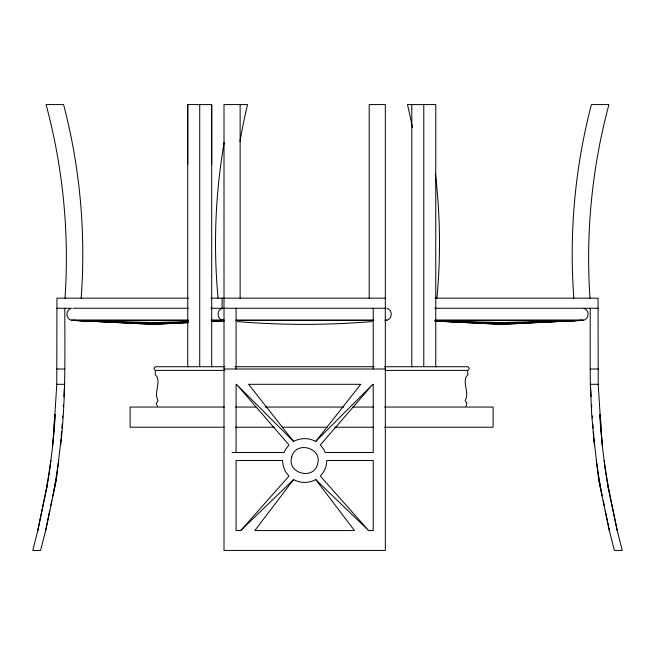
<?xml version="1.0" encoding="UTF-8"?>
<svg xmlns="http://www.w3.org/2000/svg" width="655" height="655" viewBox="0 0 655 655"><rect width="100%" height="100%" fill="white"/><g stroke="black" fill="none" stroke-linecap="round" stroke-linejoin="round"><path stroke-width="0.98" d="M187.748 164.299L187.748 104.579L211.696 104.579L211.696 366.947M211.696 164.299L211.696 104.579M54.799 415.941L56.78 384.305L56.952 298.164L188.394 298.164M64.812 308.251C64.804 353.954 65.967 399.845 60.587 445.334M53.202 441.445L53.391 438.392M53.522 436.345L54.029 428.182M54.16 426.143L54.668 417.98M61.062 441.445L61.636 432.267M61.889 428.182L62.151 424.104M62.528 417.98L62.659 415.941M63.232 406.755L63.363 404.716M63.871 396.545L64.64 384.305L56.78 384.305M54.774 414.623L52.777 444.95L50.157 466.368M60.964 439.898L56.829 476.087L52.768 495.9M61.234 435.853L61.505 431.809M55.429 414.861L52.728 445.334M49.084 475.178L49.461 472.05M49.633 470.642L50.067 467.105M50.869 460.514L46.161 490.742M58.729 460.514L54.021 490.742M56.404 479.583L45.653 530.566L40.61 550.421L32.75 550.421L37.793 530.566L48.765 477.077M45.653 530.566L49.715 510.753M50.73 505.799L51.745 500.854M37.793 530.566L47.487 484.585M155.423 371.467L155.243 374.57L157.159 377.01C160.205 384.731 153.671 392.91 158.084 400.614L156.25 403.21L157.315 406.206M293.571 479.583L254.828 530.566L354.486 530.566L315.751 479.583C308.914 483.349 300.408 483.349 293.571 479.583L240.713 530.566L236.095 530.566L236.095 460.514L282.477 460.514L283.23 466.213L285.449 471.526L288.978 476.087L240.713 530.566M315.751 441.445L360.741 384.305L248.581 384.305L293.571 441.445C300.408 437.687 308.914 437.687 315.751 441.445L372.842 384.305L320.344 444.95L323.873 449.51L325.126 452.515L373.219 452.515L373.219 384.305M465.901 406.206L466.966 403.21L465.132 400.614C469.545 392.91 463.011 384.731 466.065 377.01L467.973 374.57L467.498 370.91M71.305 308.456C64.657 309.921 66.065 320.655 72.877 320.352L153.54 324.381L188.255 322.645M222.43 308.456C215.773 309.921 217.19 320.655 224.002 320.352L211.737 320.352M385.32 320.352C392.132 320.655 393.54 309.921 386.884 308.456M435.1 320.352L582.123 320.352L501.46 324.274L435.1 321.048L501.46 324.381L582.123 320.352C588.935 320.655 590.343 309.921 583.695 308.456M467.604 370.394C469.676 370.181 469.627 366.882 467.555 366.726L384.379 366.726M371.909 321.58C327.181 325.289 282.141 325.289 237.405 321.58M223.985 320.86L211.737 321.351M188.255 322.579L153.54 324.274L72.877 320.352L188.255 320.352M188.255 322.391L153.54 323.93L72.877 320.352L153.54 322.587L188.255 321.621M435.1 320.745L501.46 322.587L582.123 320.352L501.46 323.93L435.1 320.983M188.255 322.072L153.54 323.373L72.877 320.352M211.737 321.196L223.985 320.729M582.123 320.352L501.46 323.373L435.1 320.885M211.737 320.975L223.985 320.631M422.966 104.579L407.459 104.579A588.951 588.951 0 0 1 412.429 127.397M210.861 298.164L385.32 298.164M434.92 298.164L598.048 298.164L598.22 384.305L600.201 415.941M56.952 308.251L70.855 308.251M72.877 308.251L188.329 308.251M210.844 308.251L385.32 308.251M434.945 308.251L598.048 308.251M71.305 320.139L188.329 320.139M210.844 320.139L224.387 320.139M236.095 320.139L373.219 320.139M384.935 320.139L386.884 320.139M435.477 320.139L583.695 320.139M236.095 320.352L373.8 320.352M224.812 366.726L155.661 366.726C153.589 366.882 153.54 370.181 155.612 370.394M234.965 366.726L374.152 366.726M56.78 369.011L64.812 369.011M224.002 369.011L385.32 369.011M590.188 308.251L590.188 369.011L598.22 369.011M156.095 370.402L224.731 370.402M385.304 370.402L467.13 370.402M598.22 384.305L590.36 384.305L590.188 369.011M224.395 407.058L130.116 407.058L130.116 427.224L224.19 427.224M235.612 407.058L256.015 407.058M265.193 407.058L343.744 407.058M352.922 407.058L373.317 407.058M384.542 407.058L493.1 407.058L493.1 427.224L384.714 427.224M235.432 427.224L274.289 427.224M282.469 427.224L327.459 427.224M334.615 427.224L373.465 427.224M232.066 452.515L284.196 452.515L285.449 449.51L288.978 444.95L236.48 384.305L293.571 441.445M368.609 530.566L373.219 530.566L373.219 460.514L326.845 460.514L326.084 466.213L323.873 471.526L320.344 476.087L368.609 530.566L315.751 479.583M607.512 484.585L617.207 530.566L622.25 550.421L614.39 550.421L609.346 530.566L598.596 479.583M606.235 477.077L617.207 530.566M602.232 495.9L598.171 476.087L593.962 438.883M603.255 500.854L604.27 505.799M605.285 510.753L609.346 530.566M608.839 490.742L604.131 460.514M600.979 490.742L596.271 460.514M604.843 466.368L602.223 444.95L600.226 414.623M604.933 467.105L605.367 470.642M605.539 472.05L605.916 475.178M602.273 445.334L599.571 414.861M594.413 445.334L591.711 414.861L590.36 384.305L591.129 396.545M593.495 431.809L593.766 435.853M600.332 417.98L600.84 426.143M600.971 428.182L601.478 436.345M601.609 438.392L601.798 441.445M591.637 404.716L591.768 406.755M592.341 415.941L592.472 417.98M592.849 424.104L593.111 428.182M593.365 432.267L593.938 441.445M435.755 366.947L435.755 104.579L423.777 104.579L423.777 366.022M411.807 104.579L411.807 366.947M373.219 308.251L373.219 369.011M369.191 298.164L369.191 104.579L385.32 104.579L385.32 550.421L224.002 550.421L224.002 104.579L247.541 104.579A588.951 588.951 0 0 0 239.992 141.374M240.131 104.579L240.131 298.164M236.095 308.251L236.095 369.011M236.095 384.305L236.095 452.515M222.102 298.164L222.102 308.251M199.726 104.579L199.726 366.022M187.748 104.579L187.748 366.947M573.854 298.164A591.956 591.956 0 0 1 591.399 104.579L608.945 104.579A590.368 590.368 0 0 0 589.983 298.164M435.346 173.501A591.072 591.072 0 0 1 436.934 298.164M81.146 298.164A591.956 591.956 0 0 0 63.601 104.579L46.055 104.579A590.368 590.368 0 0 1 65.017 298.164M218.066 298.164A591.072 591.072 0 0 1 224.206 142.356M291.704 457.075C286.677 473.483 313.77 480.631 317.618 463.961C322.645 447.553 295.552 440.406 291.704 457.075"/></g></svg>
